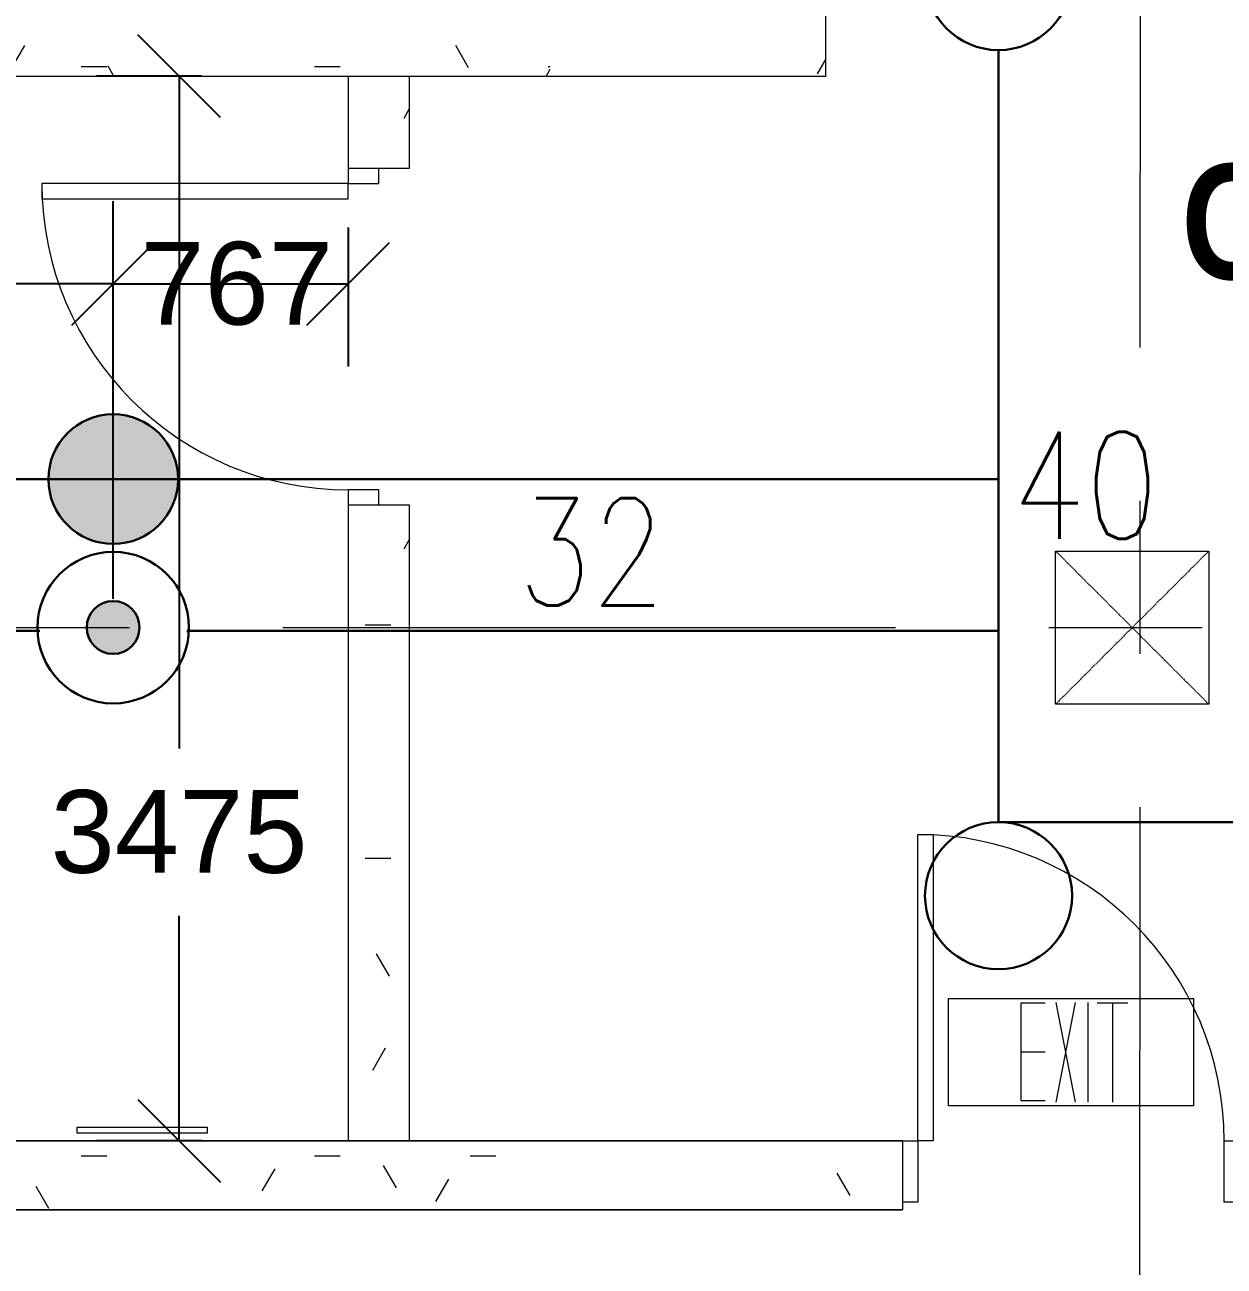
# Model space of a CAD drawing. Header units: millimetres. Extents: x -47219 to 440296, y -79832 to 7189.
# Drawn here: x -3982 to -68, y -41309 to -37257 of the extents above; entities that cross this region are included whole.
import ezdxf

# ---------------------------------------------------------------- set-up
doc = ezdxf.new("R2010")
doc.units = ezdxf.units.MM
doc.linetypes.add('BLK_2 - 3RD STOREY  LOWER ROOF PLAN-archi clean_25 SEPT 2024$0$IDA - Grid Line', pattern=[3500, 2000, -500, 500, -500])
doc.linetypes.add('IMPORT-HIDDEN2', pattern=[4.7625, 3.175, -1.5875])
doc.layers.get('Defpoints').update_dxf_attribs({"color": 8, "lineweight": 9})
for name, color, linetype, lineweight in [('BLK_2 - 3RD STOREY  LOWER ROOF PLAN-archi clean_25 SEPT 2024$0$1599_DB_A_BLK2_HQ_R21-3RD STOREY 230517$0$A-_DETA----_ED-1', 8, 'Continuous', 9), ('BLK_2 - 3RD STOREY  LOWER ROOF PLAN-archi clean_25 SEPT 2024$0$1599_DB_A_BLK2_HQ_R21-3RD STOREY 230517$0$A-_DOOR----_E', 8, 'Continuous', 9), ('BLK_2 - 3RD STOREY  LOWER ROOF PLAN-archi clean_25 SEPT 2024$0$1599_DB_A_BLK2_HQ_R21-3RD STOREY 230517$0$E-_LIGT----_E', 8, 'Continuous', 9), ('BLK_2 - 3RD STOREY  LOWER ROOF PLAN-archi clean_25 SEPT 2024$0$1599_DB_A_BLK2_HQ_R21-3RD STOREY 230517$0$S-_COLN----_E', 8, 'Continuous', 9), ('BLK_2 - 3RD STOREY  LOWER ROOF PLAN-archi clean_25 SEPT 2024$0$A-_WALL----_E', 8, 'Continuous', 9), ('BLK_2 - 3RD STOREY  LOWER ROOF PLAN-archi clean_25 SEPT 2024$0$S-_ANOTGRID_E-1', 8, 'BLK_2 - 3RD STOREY  LOWER ROOF PLAN-archi clean_25 SEPT 2024$0$IDA - Grid Line', 9), ('M-_SPRKPICO_E-', 1, 'Continuous', 30), ('M-_SPRKPIEX_E-', 1, 'Continuous', 30), ('NW_BEAM AND COLUMN', 134, 'Continuous', 5), ('S-_LINE----_N-', 140, 'Continuous', 18)]:
    doc.layers.add(name, color=color, linetype=linetype, lineweight=lineweight)
for name, color, linetype in [('DIM', 8, 'Continuous'), ('M-_FIRESPRK_T-', 7, 'Continuous'), ('ROOMNAME', 7, 'Continuous')]:
    doc.layers.add(name, color=color, linetype=linetype)
doc.styles.add('BLK_2 - 3RD STOREY  LOWER ROOF PLAN_12 JUNE 2024$0$Arial Narrow_B_1', font='ARIALNB.TTF', dxfattribs={"height": 500})
doc.styles.add('Simplex', font='SIMPLEX.shx', dxfattribs={"width": 0.8, "height": 2.5})
doc.styles.get("Standard").update_dxf_attribs({"font": 'arial.ttf'})
doc.dimstyles.new('DIM 150', dxfattribs={"dimscale": 1500, "dimtxt": 0.18, "dimasz": 0.18, "dimexe": 0.18, "dimexo": 0.0625, "dimgap": 0.09, "dimtad": 0, "dimtih": 1, "dimtoh": 1, "dimdec": 0, "dimzin": 0, "dimdsep": 46, "dimtxsty": 'Standard', "dimblk": 'OBLIQUE', "dimcen": 0.09, "dimadec": 0, "dimazin": 0, "dimtfac": 1, "dimtdec": 0, "dimtofl": 0, "dimtmove": 0, "dimatfit": 3, "dimfxl": 1, "dimtolj": 1, "dimtzin": 0, "dimarcsym": 0})
pattern_1 = [(0, (-131307.08, -42727.71), (1016, 254), [83.82, -678.18, 83.82, -678.18, -4064]), (0, (-131307.08, -42727.71), (1016, 254), [-1524, 83.82, -1440.18, 83.82, -678.18, -1778]), (0, (-131307.08, -42727.71), (1016, 254), [-3810, 83.82, -424.18, 83.82, -1186.18]), (120, (-130926.08, -42600.71), (-727.9705, 752.8818), [83.82, -678.18, 83.82, -678.18, -4064]), (120, (-130926.08, -42600.71), (-727.9705, 752.8818), [-1524, 83.82, -1440.18, 83.82, -678.18, -1778]), (120, (-130926.08, -42600.71), (-727.9705, 752.8818), [-3810, 83.82, -424.18, 83.82, -1186.18]), (240, (-130799.08, -42092.71), (-288.0295, -1006.8818), [83.82, -678.18, 83.82, -678.18, -4064]), (240, (-130799.08, -42092.71), (-288.0295, -1006.8818), [-1524, 83.82, -1440.18, 83.82, -678.18, -1778]), (240, (-130799.08, -42092.71), (-288.0295, -1006.8818), [-3810, 83.82, -424.18, 83.82, -1186.18])]

# ---------------------------------------------------------------- blocks, each defined once
blk = doc.blocks.new('3rd Structure')
at = {"layer": 'NW_BEAM AND COLUMN', "color": 8, "linetype": 'IMPORT-HIDDEN2', "lineweight": 18}
for p, q in [((-28550, -42950), (-29050, -43450)), ((-29050, -42950), (-28550, -43450))]:
    blk.add_line(p, q, dxfattribs=at)
at = {"layer": 'NW_BEAM AND COLUMN', "color": 8}
for p, q in [((-29050, -42950), (-28550, -42950)), ((-29050, -43450), (-29050, -42950)), ((-28550, -42950), (-28550, -43450)), ((-28550, -43450), (-29050, -43450))]:
    blk.add_line(p, q, dxfattribs=at)
blk = doc.blocks.new('fire0101')
at = {"color": 0, "linetype": 'Continuous'}
blk.add_circle((0, 0), 100, dxfattribs=at)
blk = doc.blocks.new('fire0102')
h = blk.add_hatch(color=256)
h.dxf.hatch_style = 1
h.paths.add_polyline_path([(-105.8, 0, 1), (105.8, 0, 1)])
at = {"color": 0, "linetype": 'Continuous'}
blk.add_circle((0, 0), 105.8, dxfattribs=at)
blk = doc.blocks.new('_Oblique')
at = {"color": 0, "linetype": 'ByBlock', "lineweight": -2}
blk.add_line((-0.5, -0.5), (0.5, 0.5), dxfattribs=at)
blk = doc.blocks.new('*D114')
at = {"layer": 'Defpoints', "color": 0, "transparency": 16777216}
for p in [(-3478.4, -37424.7), (-3311.8, -37424.7), (-3311.8, -40899.7)]:
    blk.add_point(p, dxfattribs=at)
at = {"layer": 'DIM', "color": 0, "lineweight": -2, "transparency": 16777216}
for p, q in [((-3405.6, -37424.7), (-3748.4, -37424.7)), ((-3478.4, -37424.7), (-3478.4, -39618.9)), ((-3478.4, -40899.7), (-3478.4, -40164.8)), ((-3405.6, -40899.7), (-3748.4, -40899.7))]:
    blk.add_line(p, q, dxfattribs=at)
at = {"layer": 'DIM', "color": 0, "lineweight": -2, "transparency": 16777216, "xscale": 270, "yscale": 270, "zscale": 270}
for p, rotation in [((-3478.4, -37424.7), 90), ((-3478.4, -40899.7), 270)]:
    blk.add_blockref('_Oblique', p, dxfattribs=dict(at, rotation=rotation))
at = {"layer": 'DIM', "color": 0, "transparency": 16777216, "insert": (-3478.4, -39891.8), "char_height": 270, "attachment_point": 5}
blk.add_mtext('\\A1;3475', dxfattribs=at)
blk = doc.blocks.new('*D116')
at = {"layer": 'Defpoints', "color": 0, "transparency": 16777216}
for p in [(-3693.3, -38102.5), (-6293.1, -39235.5), (-3693.3, -39224.7)]:
    blk.add_point(p, dxfattribs=at)
at = {"layer": 'DIM', "color": 0, "lineweight": -2, "transparency": 16777216}
for p, q in [((-6293.1, -39141.8), (-6293.1, -37832.5)), ((-3693.3, -39130.9), (-3693.3, -37832.5)), ((-6293.1, -38102.5), (-5533.2, -38102.5)), ((-3693.3, -38102.5), (-4453.2, -38102.5))]:
    blk.add_line(p, q, dxfattribs=at)
at = {"layer": 'DIM', "color": 0, "lineweight": -2, "transparency": 16777216, "xscale": 270, "yscale": 270, "zscale": 270, "rotation": 180}
blk.add_blockref('_Oblique', (-6293.1, -38102.5), dxfattribs=at)
at = {"layer": 'DIM', "color": 0, "lineweight": -2, "transparency": 16777216, "xscale": 270, "yscale": 270, "zscale": 270}
blk.add_blockref('_Oblique', (-3693.3, -38102.5), dxfattribs=at)
at = {"layer": 'DIM', "color": 0, "transparency": 16777216, "insert": (-4993.2, -38102.5), "char_height": 270, "attachment_point": 5}
blk.add_mtext('\\A1;2600', dxfattribs=at)
blk = doc.blocks.new('*D117')
at = {"layer": 'Defpoints', "color": 0, "transparency": 16777216}
for p in [(-2926.3, -37824.7), (-2926.3, -38102.5), (-3693.3, -39224.7)]:
    blk.add_point(p, dxfattribs=at)
at = {"layer": 'DIM', "color": 0, "lineweight": -2, "transparency": 16777216}
for p, q in [((-3693.3, -39130.9), (-3693.3, -37832.5)), ((-2926.3, -37918.4), (-2926.3, -38372.5)), ((-3693.3, -38102.5), (-2926.3, -38102.5))]:
    blk.add_line(p, q, dxfattribs=at)
at = {"layer": 'DIM', "color": 0, "lineweight": -2, "transparency": 16777216, "xscale": 270, "yscale": 270, "zscale": 270, "rotation": 180}
blk.add_blockref('_Oblique', (-3693.3, -38102.5), dxfattribs=at)
at = {"layer": 'DIM', "color": 0, "lineweight": -2, "transparency": 16777216, "xscale": 270, "yscale": 270, "zscale": 270}
blk.add_blockref('_Oblique', (-2926.3, -38102.5), dxfattribs=at)
at = {"layer": 'DIM', "color": 0, "transparency": 16777216, "insert": (-3290.3, -38102.5), "char_height": 270, "attachment_point": 5}
blk.add_mtext('\\A1;767', dxfattribs=at)
blk = doc.blocks.new('ROYAL')
at = {"ltscale": 0.1}
h = blk.add_hatch(color=1, dxfattribs=at)
h.dxf.hatch_style = 1
h.paths.add_polyline_path([(16.96, 0.11, 1), (-17.09, 0.11, 1)])
at = {"layer": 'M-_SPRKPIEX_E-', "ltscale": 0.1}
for centre, radius in [((0, 0), 48.84), ((-0.07, 0.11), 17.02)]:
    blk.add_circle(centre, radius, dxfattribs=at)
blk = doc.blocks.new('BLK_2 - 3RD STOREY  LOWER ROOF PLAN-archi clean_25 SEPT 2024$0$1599_DB_A_BLK2_HQ_R21-3RD STOREY 230517$0$IDA - F - Single - Swing - 1100L X 2200H - B2-TD01-3251066-LINKVIEW_BLK2_3RD STOREY')
at = {"layer": 'BLK_2 - 3RD STOREY  LOWER ROOF PLAN-archi clean_25 SEPT 2024$0$1599_DB_A_BLK2_HQ_R21-3RD STOREY 230517$0$A-_DOOR----_E'}
for p, q in [((-550, 137.5), (-500, 137.5)), ((-500, 137.5), (-500, -62.5)), ((500, 137.5), (550, 137.5)), ((500, -62.5), (500, 137.5)), ((-500, -62.5), (-550, -62.5)), ((450, -62.5), (500, -62.5)), ((450, -1062.5), (450, -62.5)), ((500, -62.5), (500, -1062.5)), ((550, -62.5), (500, -62.5)), ((500, -1062.5), (450, -1062.5))]:
    blk.add_line(p, q, dxfattribs=at)
blk.add_arc((500, -62.5), 1000, 180, 270, dxfattribs=at)
blk = doc.blocks.new('BLK_2 - 3RD STOREY  LOWER ROOF PLAN-archi clean_25 SEPT 2024$0$1599_DB_A_BLK2_HQ_R21-3RD STOREY 230517$0$IDA - Exit Sign - IDA - Exit Sign - One Side-2587573-LINKVIEW_BLK2_3RD STOREY')
at = {"layer": 'BLK_2 - 3RD STOREY  LOWER ROOF PLAN-archi clean_25 SEPT 2024$0$1599_DB_A_BLK2_HQ_R21-3RD STOREY 230517$0$A-_DETA----_ED-1'}
for p, q in [((-163.9, -115.1), (-163.9, -432.5)), ((-83.9, -115.1), (-163.9, -115.1)), ((-48.9, -112.8), (14, -437.8)), ((14, -112.8), (-48.9, -437.8)), ((55.1, -112.8), (55.1, -437.8)), ((185.1, -115.3), (85.1, -115.3)), ((135.1, -115.3), (135.1, -437.8)), ((-83.9, -275), (-163.9, -275)), ((-163.9, -432.5), (-83.9, -432.5))]:
    blk.add_line(p, q, dxfattribs=at)
at = {"layer": 'BLK_2 - 3RD STOREY  LOWER ROOF PLAN-archi clean_25 SEPT 2024$0$1599_DB_A_BLK2_HQ_R21-3RD STOREY 230517$0$E-_LIGT----_E'}
for p, q in [((-400, -450), (-400, -100)), ((-400, -100), (400, -100)), ((400, -100), (400, -450)), ((400, -450), (-400, -450))]:
    blk.add_line(p, q, dxfattribs=at)
blk = doc.blocks.new('BLK_2 - 3RD STOREY  LOWER ROOF PLAN-archi clean_25 SEPT 2024$0$1599_DB_A_BLK2_HQ_R21-3RD STOREY 230517$0$IDA - F - Single - Swing - 1100L X 2200H - B2-TD01-3240950-LINKVIEW_BLK2_3RD STOREY')
at = {"layer": 'BLK_2 - 3RD STOREY  LOWER ROOF PLAN-archi clean_25 SEPT 2024$0$1599_DB_A_BLK2_HQ_R21-3RD STOREY 230517$0$A-_DOOR----_E'}
for p, q in [((500, 1050), (450, 1050)), ((450, 1050), (450, 50)), ((500, 50), (500, 1050)), ((-500, 50), (-550, 50)), ((-500, -50), (-500, 50)), ((450, 50), (500, 50)), ((550, 50), (500, 50)), ((500, 50), (500, -50)), ((-550, -50), (-500, -50)), ((500, -50), (550, -50))]:
    blk.add_line(p, q, dxfattribs=at)
blk.add_arc((500, 50), 1000, 90, 180, dxfattribs=at)
blk = doc.blocks.new('BLK_2 - 3RD STOREY  LOWER ROOF PLAN-archi clean_25 SEPT 2024$0$sdfsdf')
at = {"layer": 'BLK_2 - 3RD STOREY  LOWER ROOF PLAN-archi clean_25 SEPT 2024$0$1599_DB_A_BLK2_HQ_R21-3RD STOREY 230517$0$S-_COLN----_E'}
h = blk.add_hatch(dxfattribs=at)
h.set_pattern_fill('FP_2', color=256, style=0, pattern_type=2)
h.set_pattern_definition([(0, (-131307.08, -42727.71), (1016, 254), [83.82, -678.18, 83.82, -678.18, -4064]), (0, (-131307.08, -42727.71), (1016, 254), [-1524, 83.82, -1440.18, 83.82, -678.18, -1778]), (0, (-131307.08, -42727.71), (1016, 254), [-3810, 83.82, -424.18, 83.82, -1186.18]), (120, (-130926.08, -42600.71), (-727.9705, 752.8818), [83.82, -678.18, 83.82, -678.18, -4064]), (120, (-130926.08, -42600.71), (-727.9705, 752.8818), [-1524, 83.82, -1440.18, 83.82, -678.18, -1778]), (120, (-130926.08, -42600.71), (-727.9705, 752.8818), [-3810, 83.82, -424.18, 83.82, -1186.18]), (240, (-130799.08, -42092.71), (-288.0295, -1006.8818), [83.82, -678.18, 83.82, -678.18, -4064]), (240, (-130799.08, -42092.71), (-288.0295, -1006.8818), [-1524, 83.82, -1440.18, 83.82, -678.18, -1778]), (240, (-130799.08, -42092.71), (-288.0295, -1006.8818), [-3810, 83.82, -424.18, 83.82, -1186.18])])
h.paths.add_polyline_path([(-132686.4, -80152.4), (-132686.4, -77952.4), (-132886.4, -77952.4), (-132886.4, -80152.4)])
h = blk.add_hatch(dxfattribs=at)
h.set_pattern_fill('FP_2', color=256, style=0, pattern_type=2)
h.set_pattern_definition(pattern_1)
h.paths.add_polyline_path([(-133586.4, -80152.4), (-133586.4, -80052.4), (-136786.4, -80052.4), (-136786.4, -80152.4), (-135964.1, -80152.4)], flags=0)
h = blk.add_hatch(dxfattribs=at)
h.set_pattern_fill('FP_2', color=256, style=0, pattern_type=2)
h.set_pattern_definition([(0, (-132665.5, -44921.46), (1016, 254), [83.82, -678.18, 83.82, -678.18, -4064]), (0, (-132665.5, -44921.46), (1016, 254), [-1524, 83.82, -1440.18, 83.82, -678.18, -1778]), (0, (-132665.5, -44921.46), (1016, 254), [-3810, 83.82, -424.18, 83.82, -1186.18]), (120, (-132284.5, -44794.46), (-727.9705, 752.8818), [83.82, -678.18, 83.82, -678.18, -4064]), (120, (-132284.5, -44794.46), (-727.9705, 752.8818), [-1524, 83.82, -1440.18, 83.82, -678.18, -1778]), (120, (-132284.5, -44794.46), (-727.9705, 752.8818), [-3810, 83.82, -424.18, 83.82, -1186.18]), (240, (-132157.5, -44286.46), (-288.0295, -1006.8818), [83.82, -678.18, 83.82, -678.18, -4064]), (240, (-132157.5, -44286.46), (-288.0295, -1006.8818), [-1524, 83.82, -1440.18, 83.82, -678.18, -1778]), (240, (-132157.5, -44286.46), (-288.0295, -1006.8818), [-3810, 83.82, -424.18, 83.82, -1186.18])])
h.paths.add_polyline_path([(-134044.8, -80452.4), (-134044.8, -80146.1), (-134244.8, -80146.1), (-134244.8, -80452.4)])
h = blk.add_hatch(dxfattribs=at)
h.set_pattern_fill('FP_2', color=256, style=0, pattern_type=2)
h.set_pattern_definition([(0, (-132665.5, -46327.71), (1016, 254), [83.82, -678.18, 83.82, -678.18, -4064]), (0, (-132665.5, -46327.71), (1016, 254), [-1524, 83.82, -1440.18, 83.82, -678.18, -1778]), (0, (-132665.5, -46327.71), (1016, 254), [-3810, 83.82, -424.18, 83.82, -1186.18]), (120, (-132284.5, -46200.71), (-727.9705, 752.8818), [83.82, -678.18, 83.82, -678.18, -4064]), (120, (-132284.5, -46200.71), (-727.9705, 752.8818), [-1524, 83.82, -1440.18, 83.82, -678.18, -1778]), (120, (-132284.5, -46200.71), (-727.9705, 752.8818), [-3810, 83.82, -424.18, 83.82, -1186.18]), (240, (-132157.5, -45692.71), (-288.0295, -1006.8818), [83.82, -678.18, 83.82, -678.18, -4064]), (240, (-132157.5, -45692.71), (-288.0295, -1006.8818), [-1524, 83.82, -1440.18, 83.82, -678.18, -1778]), (240, (-132157.5, -45692.71), (-288.0295, -1006.8818), [-3810, 83.82, -424.18, 83.82, -1186.18])])
h.paths.add_polyline_path([(-134044.8, -83627.4), (-134044.8, -81552.4), (-134244.8, -81552.4), (-134244.8, -83614.9)])
h = blk.add_hatch(dxfattribs=at)
h.set_pattern_fill('FP_2', color=256, style=0, pattern_type=2)
h.set_pattern_definition(pattern_1)
h.paths.add_polyline_path([(-136786.4, -83852.4), (-132586.4, -83852.4), (-132586.4, -83627.4), (-136786.4, -83627.4), (-136786.4, -83789.9)])
h = blk.add_hatch(dxfattribs=at)
h.set_pattern_fill('FP_2', color=256, style=0, pattern_type=2)
h.set_pattern_definition(pattern_1)
h.paths.add_polyline_path([(-131486.4, -83852.4), (-126568.4, -83852.4), (-126568.4, -83727.4), (-131486.4, -83727.4), (-131486.4, -83789.9)], flags=0)
for p, q in [((-132686.4, -80152.4), (-132686.4, -77952.4)), ((-139011.4, -80152.4), (-132686.4, -80152.4)), ((-134244.8, -80152.4), (-134244.8, -80452.4)), ((-134044.8, -80452.4), (-134044.8, -80152.4)), ((-134244.8, -80452.4), (-134044.8, -80452.4)), ((-134244.8, -81502.4), (-134244.8, -83627.4)), ((-134044.8, -81552.4), (-134244.8, -81552.4)), ((-134044.8, -83627.4), (-134044.8, -81552.4)), ((-132436.4, -83627.4), (-132436.4, -83852.4))]:
    blk.add_line(p, q, dxfattribs=at)
blk.add_lwpolyline([(-134704.8, -83602.4), (-135129.8, -83602.4), (-135129.8, -83582.4), (-134704.8, -83582.4), (-134704.8, -83602.4), (-135129.8, -83602.4), (-135129.8, -83582.4), (-134704.8, -83582.4), (-134704.8, -83602.4), (-135129.8, -83602.4), (-135129.8, -83582.4), (-134704.8, -83582.4)], close=True, dxfattribs=at)
for points in [[(-132436.4, -83627.4), (-139011.4, -83627.4), (-132436.4, -83627.4), (-139011.4, -83627.4), (-132436.4, -83627.4), (-139011.4, -83627.4)], [(-139011.4, -83852.4), (-132436.4, -83852.4), (-139011.4, -83852.4), (-132436.4, -83852.4), (-139011.4, -83852.4), (-132436.4, -83852.4)]]:
    blk.add_lwpolyline(points, dxfattribs=at)
for name, p, rotation in [('BLK_2 - 3RD STOREY  LOWER ROOF PLAN-archi clean_25 SEPT 2024$0$1599_DB_A_BLK2_HQ_R21-3RD STOREY 230517$0$IDA - F - Single - Swing - 1100L X 2200H - B2-TD01-3240950-LINKVIEW_BLK2_3RD STOREY', (-134194.8, -81002.4), 90), ('BLK_2 - 3RD STOREY  LOWER ROOF PLAN-archi clean_25 SEPT 2024$0$1599_DB_A_BLK2_HQ_R21-3RD STOREY 230517$0$IDA - F - Single - Swing - 1100L X 2200H - B2-TD01-3251066-LINKVIEW_BLK2_3RD STOREY', (-131886.4, -83689.9), 180)]:
    blk.add_blockref(name, p, dxfattribs=dict(at, rotation=rotation))
blk.add_blockref('BLK_2 - 3RD STOREY  LOWER ROOF PLAN-archi clean_25 SEPT 2024$0$1599_DB_A_BLK2_HQ_R21-3RD STOREY 230517$0$IDA - Exit Sign - IDA - Exit Sign - One Side-2587573-LINKVIEW_BLK2_3RD STOREY', (-131886.4, -83063.1), dxfattribs=at)
blk = doc.blocks.new('BLK_2 - 3RD STOREY  LOWER ROOF PLAN-archi clean_25 SEPT 2024')
at = {"layer": 'BLK_2 - 3RD STOREY  LOWER ROOF PLAN-archi clean_25 SEPT 2024$0$S-_ANOTGRID_E-1'}
for p, q in [((-131634.4, -37038.2), (-131686.4, -122559.3)), ((-141458.5, -81952.4), (-96554.5, -81952.4))]:
    blk.add_line(p, q, dxfattribs=at)
at = {"layer": 'BLK_2 - 3RD STOREY  LOWER ROOF PLAN-archi clean_25 SEPT 2024$0$A-_WALL----_E'}
blk.add_blockref('BLK_2 - 3RD STOREY  LOWER ROOF PLAN-archi clean_25 SEPT 2024$0$sdfsdf', (0, 0), dxfattribs=at)

msp = doc.modelspace()

# ---------------------------------------------------------------- linework, layer by layer
at = {"layer": 'M-_SPRKPIEX_E-'}
for p, q in [((-804.3, -39859.5), (-804.3, -37339.5)), ((-6053.1, -38740), (-804.3, -38740)), ((-6239.1, -39235.5), (-3933, -39235.5)), ((-3453.5, -39235.5), (-804.3, -39235.5)), ((-804.3, -39859.5), (1955.7, -39859.5))]:
    msp.add_line(p, q, dxfattribs=at)

# ---------------------------------------------------------------- block references
at = {"layer": 'M-_SPRKPICO_E-', "xscale": 2, "yscale": 2, "zscale": 2, "rotation": 270}
msp.add_blockref('fire0102', (-3693.3, -38740), dxfattribs=at)
at = {"layer": 'M-_SPRKPIEX_E-'}
msp.add_blockref('BLK_2 - 3RD STOREY  LOWER ROOF PLAN-archi clean_25 SEPT 2024', (131318.5, 42727.7), dxfattribs=at)
at = {"layer": 'M-_SPRKPIEX_E-', "xscale": 2.4, "yscale": 2.4, "zscale": 2.4, "rotation": 258.865011862231}
for p in [(-804.3, -37099.5), (-804.3, -40099.5)]:
    msp.add_blockref('fire0101', p, dxfattribs=at)
at = {"layer": 'M-_SPRKPIEX_E-', "xscale": 5.0625, "yscale": 5.0625, "zscale": 5.0625}
msp.add_blockref('ROYAL', (-3693.3, -39224.7), dxfattribs=at)
at = {"layer": 'S-_LINE----_N-'}
msp.add_blockref('3rd Structure', (28432.1, 3975.3), dxfattribs=at)

# ---------------------------------------------------------------- texts
at = {"layer": 'M-_FIRESPRK_T-', "style": 'Simplex', "width": 0.8}
for s, p in [('40', (-761.2, -38935.1)), ('32', (-2372.9, -39152.5))]:
    msp.add_text(s, height=350, dxfattribs=at).set_placement(p)
at = {"layer": 'ROOMNAME', "insert": (-207.8, -37712), "char_height": 375, "width": 6874.47, "attachment_point": 1, "style": 'BLK_2 - 3RD STOREY  LOWER ROOF PLAN_12 JUNE 2024$0$Arial Narrow_B_1'}
msp.add_mtext('OFFICE', dxfattribs=at)

# ---------------------------------------------------------------- dimensions: what is measured, and where the dimension line sits
at = {"layer": 'DIM'}
dim = msp.add_linear_dim(base=(-3478.4, -37424.7), p1=(-3311.8, -40899.7), p2=(-3311.8, -37424.7), angle=90, dimstyle='DIM 150', dxfattribs=at)
dim.commit()
dim.dimension.update_dxf_attribs({"geometry": '*D114', "text_midpoint": (-3478.4, -39891.8), "dimtype": 160})
dim = msp.add_linear_dim(base=(-3693.3, -38102.5), p1=(-6293.1, -39235.5), p2=(-3693.3, -39224.7), dimstyle='DIM 150', override={"dimtmove": 1}, dxfattribs=at)
dim.commit()
dim.dimension.update_dxf_attribs({"geometry": '*D116', "text_midpoint": (-4993.2, -38102.5)})
dim = msp.add_linear_dim(base=(-2926.3, -38102.5), p1=(-3693.3, -39224.7), p2=(-2926.3, -37824.7), dimstyle='DIM 150', override={"dimtmove": 1}, dxfattribs=at)
dim.commit()
dim.dimension.update_dxf_attribs({"geometry": '*D117', "text_midpoint": (-3290.3, -38102.5), "dimtype": 160})

doc.saveas('drawing.dxf')
